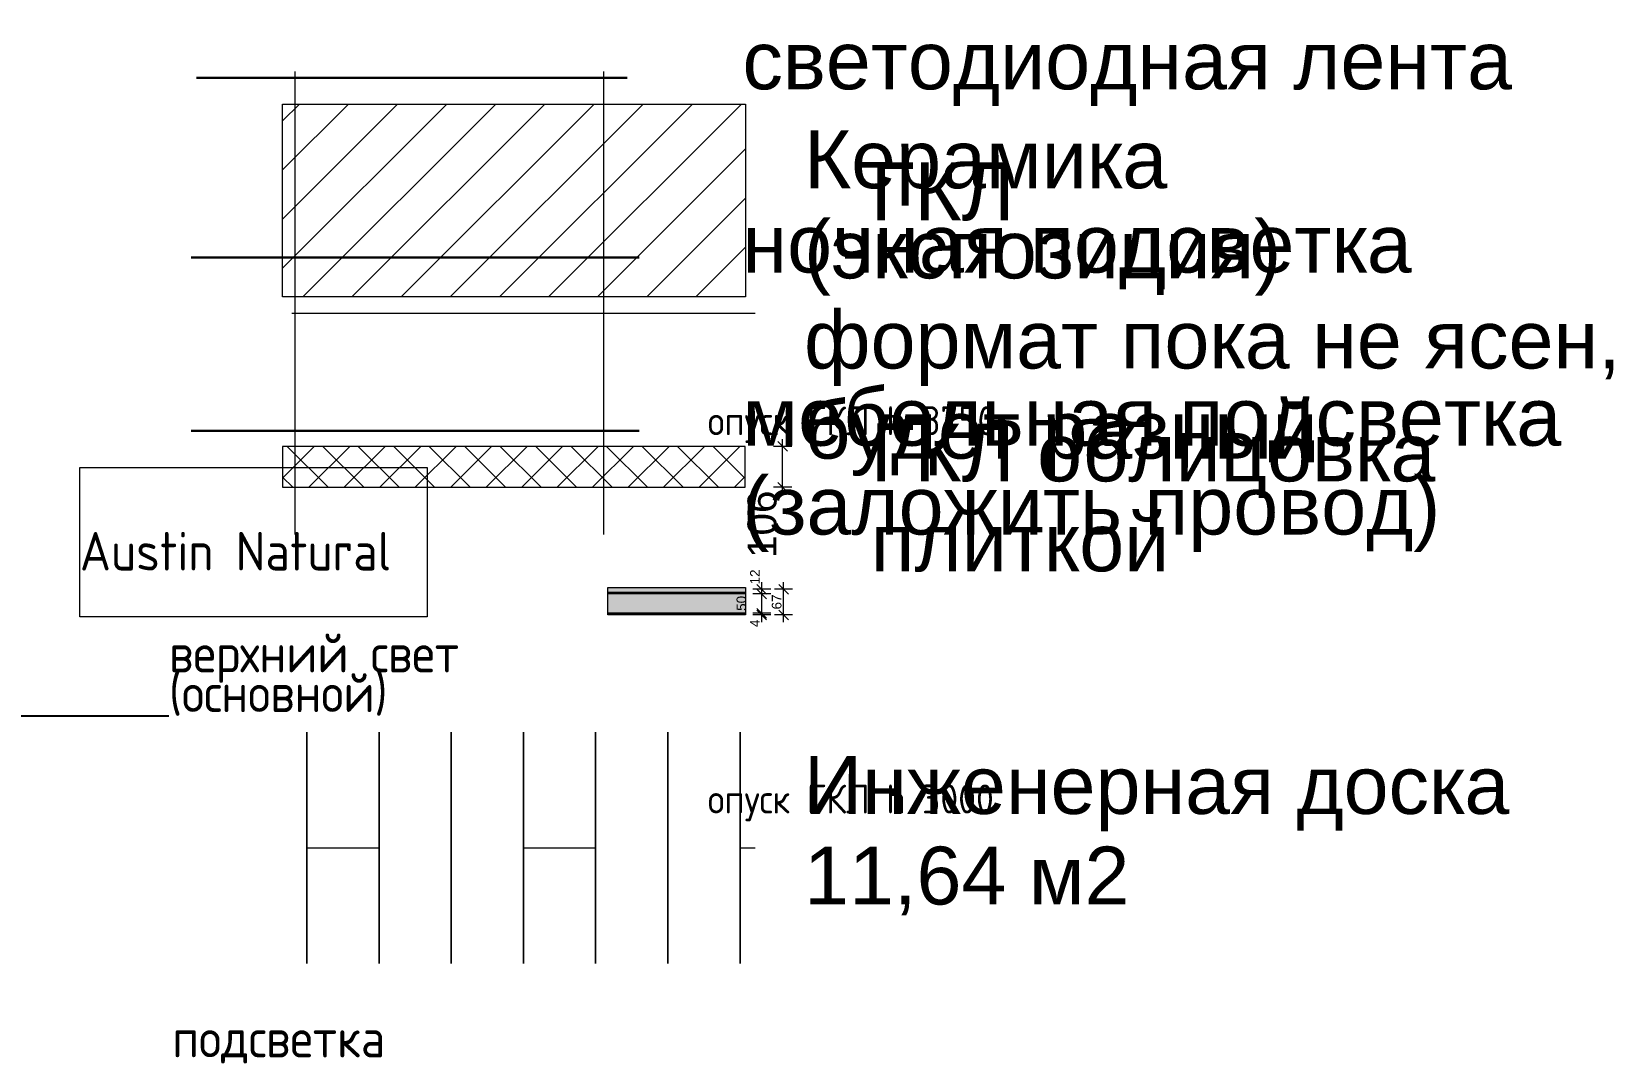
# Model space of a CAD drawing. Header units: millimetres. Extents: x 2336463 to 2579121, y 595385 to 778077.
# Drawn here: x 2487790 to 2491888, y 704682 to 707344 of the extents above; entities that cross this region are included whole.
import ezdxf

# ---------------------------------------------------------------- set-up
doc = ezdxf.new("R2010")
doc.units = ezdxf.units.MM
doc.header["$MEASUREMENT"] = 0
for name, color, linetype, lineweight in [('+ план экспозиций_Ном._пера__1', 7, 'Continuous', 13), ('+возводимые стены шриховка_Ном._пера__1', 7, 'Continuous', 13), ('+план полов_Ном._пера__1', 7, 'Continuous', 13), ('MEP - Электрооборудование.ЭО_Ном._пера__1', 7, 'Continuous', 13), ('MEP - Электрооборудование.ЭО_Ном._пера__101', 252, 'Continuous', 5)]:
    doc.layers.add(name, color=color, linetype=linetype, lineweight=lineweight)
for name, color, linetype, lineweight, true_color in [('+возводимые стены шриховка_Ном._пера__102', 7, 'Continuous', 5, 0xcccccc), ('+возводимые стены шриховка_Ном._пера__242', 7, 'Continuous', 13, 0x1b55b5), ('+возводимые стены шриховка_Ном._пера__9', 7, 'Continuous', 15, 0x3dad99), ('+потолки размеры_Ном._пера__242', 7, 'Continuous', 13, 0x1b55b5), ('+размер возводимые стены_Ном._пера__162', 7, 'Continuous', 5, 0xaaaaaa), ('+размер возводимые стены_Ном._пера__242', 7, 'Continuous', 13, 0x1b55b5), ('MEP - Электрооборудование.ЭО_Ном._пера__24', 7, 'Continuous', 30, 0x029e21), ('MEP - Электрооборудование.ЭО_Ном._пера__35', 7, 'Continuous', 30, 0x2731ed), ('MEP - Электрооборудование.ЭО_Ном._пера__55', 7, 'Continuous', 30, 0xff0909)]:
    doc.layers.add(name, color=color, linetype=linetype, lineweight=lineweight, true_color=true_color)
doc.layers.add('+размер возводимые стены', color=7, linetype='Continuous')
doc.styles.add('СГЕНЕРИР_СТИЛЬ_1', font='arial.ttf')
doc.styles.add('СГЕНЕРИР_СТИЛЬ_3', font='isocp.shx')
doc.styles.add('СГЕНЕРИР_СТИЛЬ_4', font='isocp.shx')
doc.linetypes.add('Сварной шов', pattern='A,0,[2,Р”РёР·Р°Р№РЅ РїСЂРѕРµРєС‚ СЂР°Р±РѕС‡РёР№1.Shx,S=0.079365,R=0,X=0,Y=0],-17,0', length=17)
doc.dimstyles.new('СГЕНЕРИР_СТИЛЬ__11', dxfattribs={"dimtxt": 0.18, "dimasz": 91.2, "dimexe": 0.18, "dimexo": 0.0625, "dimgap": 0, "dimtad": 0, "dimtih": 1, "dimtoh": 1, "dimdec": 4, "dimzin": 0, "dimdsep": 46, "dimcen": 0.09, "dimadec": 0, "dimazin": 0, "dimtfac": 1, "dimtdec": 4, "dimtmove": 0, "dimatfit": 3, "dimldrblk": 'ARROWHEAD_11', "dimfxl": 0, "dimtolj": 1, "dimtzin": 0, "dimarcsym": 0})
doc.dimstyles.new('СГЕНЕРИР_СТИЛЬ__2', dxfattribs={"dimtxt": 75, "dimasz": 23.75, "dimexe": 0.18, "dimexo": 300, "dimgap": 0, "dimtad": 1, "dimdec": 0, "dimzin": 0, "dimdsep": 46, "dimtxsty": 'СГЕНЕРИР_СТИЛЬ_1', "dimblk": 'ARROWHEAD_6', "dimblk1": 'ARROWHEAD_6', "dimblk2": 'ARROWHEAD_6', "dimcen": 0.09, "dimclrd": 256, "dimclre": 256, "dimclrt": 256, "dimazin": 0, "dimtfac": 1, "dimtdec": 4, "dimtmove": 0, "dimatfit": 3, "dimfxl": 0, "dimtolj": 1, "dimtzin": 0, "dimarcsym": 0})
doc.dimstyles.new('СГЕНЕРИР_СТИЛЬ__8', dxfattribs={"dimtxt": 25, "dimasz": 23.75, "dimexe": 0.18, "dimexo": 300, "dimgap": 0, "dimtad": 1, "dimdec": 0, "dimzin": 0, "dimdsep": 46, "dimtxsty": 'СГЕНЕРИР_СТИЛЬ_1', "dimblk": 'ARROWHEAD_6', "dimblk1": 'ARROWHEAD_6', "dimblk2": 'ARROWHEAD_6', "dimcen": 0.09, "dimclrd": 256, "dimclre": 256, "dimclrt": 256, "dimazin": 0, "dimtfac": 1, "dimtdec": 4, "dimtmove": 0, "dimatfit": 3, "dimfxl": 0, "dimtolj": 1, "dimtzin": 0, "dimarcsym": 0})

# ---------------------------------------------------------------- blocks, each defined once
blk = doc.blocks.new('*X12', base_point=(2086872, 585813.7))
at = {"layer": '+план полов_Ном._пера__1', "color": 7, "linetype": 'Continuous', "lineweight": 13}
for p, q in [((2488503.5, 705228), (2488503.5, 705528)), ((2488503.5, 705528), (2488503.5, 705228)), ((2488690.5, 705528), (2488690.5, 705228)), ((2488690.5, 705228), (2488690.5, 705528)), ((2488877.5, 705228), (2488877.5, 705528)), ((2488877.5, 705528), (2488877.5, 705228)), ((2489064.5, 705228), (2489064.5, 705528)), ((2489064.5, 705528), (2489064.5, 705228)), ((2489251.5, 705528), (2489251.5, 705228)), ((2489251.5, 705228), (2489251.5, 705528)), ((2489438.5, 705228), (2489438.5, 705528)), ((2489438.5, 705528), (2489438.5, 705228)), ((2489625.5, 705228), (2489625.5, 705528)), ((2489625.5, 705528), (2489625.5, 705228)), ((2488503.5, 705228), (2488690.5, 705228)), ((2488503.5, 704928), (2488503.5, 705228)), ((2488503.5, 705228), (2488503.5, 704928)), ((2488503.5, 705228), (2488690.5, 705228)), ((2488690.5, 705228), (2488690.5, 704928)), ((2488690.5, 704928), (2488690.5, 705228)), ((2488877.5, 705228), (2488877.5, 704928)), ((2488877.5, 704928), (2488877.5, 705228)), ((2489064.5, 705228), (2489251.5, 705228)), ((2489064.5, 704928), (2489064.5, 705228)), ((2489064.5, 705228), (2489064.5, 704928)), ((2489064.5, 705228), (2489251.5, 705228)), ((2489251.5, 705228), (2489251.5, 704928)), ((2489251.5, 704928), (2489251.5, 705228)), ((2489438.5, 705228), (2489438.5, 704928)), ((2489438.5, 704928), (2489438.5, 705228)), ((2489625.5, 705228), (2489664.5, 705228)), ((2489625.5, 704928), (2489625.5, 705228)), ((2489625.5, 705228), (2489625.5, 704928)), ((2489625.5, 705228), (2489664.5, 705228))]:
    blk.add_line(p, q, dxfattribs=at)
for p in [(2488503.5, 705228), (2488503.5, 705228), (2489064.5, 705228), (2489064.5, 705228), (2489625.5, 705228), (2489625.5, 705228)]:
    blk.add_point(p, dxfattribs=at)
blk = doc.blocks.new('Штриховка_2', base_point=(2086872, 585813.7))
at = {"layer": '+план полов_Ном._пера__1', "color": 7, "linetype": 'Continuous', "lineweight": 13}
blk.add_blockref('*X12', (2086872, 585813.7), dxfattribs=at)
blk = doc.blocks.new('*D3010', base_point=(2086872, 585813.7))
at = {"layer": '+размер возводимые стены_Ном._пера__162', "color": 253, "linetype": 'Continuous', "lineweight": 5, "true_color": 0xaaaaaa}
for p, q in [((2489705.3, 705836.5), (2489658.4, 705836.5)), ((2489705.3, 705832), (2489658.4, 705832)), ((2489669.3, 705849), (2489694.3, 705824)), ((2489694.3, 705819.5), (2489669.3, 705844.5)), ((2489681.8, 705832), (2489681.8, 705836.5)), ((2489681.8, 705813.3), (2489681.8, 705832))]:
    blk.add_line(p, q, dxfattribs=at)
at = {"layer": '+размер возводимые стены_Ном._пера__162', "color": 253, "lineweight": 5, "true_color": 0xaaaaaa, "insert": (2489676.8, 705800.6), "char_height": 25, "attachment_point": 7, "rotation": 90, "style": 'СГЕНЕРИР_СТИЛЬ_1'}
blk.add_mtext('\\A1;{\\pql;\\fArial|b0|i0|c204|p38;4}', dxfattribs=at)
blk = doc.blocks.new('ARROWHEAD_6')
at = {"color": 0, "linetype": 'Continuous', "lineweight": 0}
for p, q in [((0, 0), (-1, 0)), ((-0.5, -0.5), (0.5, 0.5))]:
    blk.add_line(p, q, dxfattribs=at)
blk = doc.blocks.new('*D3011', base_point=(2086872, 585813.7))
at = {"layer": '+размер возводимые стены_Ном._пера__162', "color": 253, "linetype": 'Continuous', "lineweight": 5, "true_color": 0xaaaaaa}
for p, q in [((2489669.3, 705911.1), (2489694.3, 705886.1)), ((2489705.3, 705886.6), (2489658.4, 705886.6)), ((2489694.3, 705874.1), (2489669.3, 705899.1)), ((2489681.8, 705836.5), (2489681.8, 705886.6)), ((2489705.3, 705836.5), (2489658.4, 705836.5)), ((2489669.3, 705849), (2489694.3, 705824)), ((2489694.3, 705819.5), (2489669.3, 705844.5))]:
    blk.add_line(p, q, dxfattribs=at)
at = {"layer": '+размер возводимые стены_Ном._пера__162', "color": 253, "lineweight": 5, "true_color": 0xaaaaaa, "insert": (2489641.8, 705842.6), "char_height": 25, "attachment_point": 7, "rotation": 90, "style": 'СГЕНЕРИР_СТИЛЬ_1'}
blk.add_mtext('\\A1;{\\pql;\\fArial|b0|i0|c204|p38;50}', dxfattribs=at)
blk = doc.blocks.new('*D3012', base_point=(2086872, 585813.7))
at = {"layer": '+размер возводимые стены_Ном._пера__162', "color": 253, "linetype": 'Continuous', "lineweight": 5, "true_color": 0xaaaaaa}
for p, q in [((2489669.3, 705911.1), (2489694.3, 705886.1)), ((2489681.8, 705898.6), (2489681.8, 705917.3)), ((2489705.3, 705898.6), (2489658.4, 705898.6)), ((2489705.3, 705886.6), (2489658.4, 705886.6)), ((2489694.3, 705874.1), (2489669.3, 705899.1)), ((2489681.8, 705886.6), (2489681.8, 705898.6))]:
    blk.add_line(p, q, dxfattribs=at)
at = {"layer": '+размер возводимые стены_Ном._пера__162', "color": 253, "lineweight": 5, "true_color": 0xaaaaaa, "insert": (2489676.8, 705911.1), "char_height": 25, "attachment_point": 7, "rotation": 90, "style": 'СГЕНЕРИР_СТИЛЬ_1'}
blk.add_mtext('\\A1;{\\pql;\\fArial|b0|i0|c204|p38;12}', dxfattribs=at)
blk = doc.blocks.new('*D3013', base_point=(2086872, 585813.7))
at = {"layer": '+размер возводимые стены_Ном._пера__242', "color": 152, "linetype": 'Continuous', "lineweight": 13, "true_color": 0x1b55b5}
for p, q in [((2489748.5, 706256.4), (2489723.5, 706281.4)), ((2489736, 706268.9), (2489736, 706287.7)), ((2489759.4, 706268.9), (2489712.5, 706268.9)), ((2489736, 706162.9), (2489736, 706268.9)), ((2489759.4, 706162.9), (2489712.5, 706162.9)), ((2489723.5, 706175.4), (2489748.5, 706150.4)), ((2489736, 706144.2), (2489736, 706162.9))]:
    blk.add_line(p, q, dxfattribs=at)
at = {"layer": '+размер возводимые стены_Ном._пера__242', "color": 152, "lineweight": 13, "true_color": 0x1b55b5, "insert": (2489721, 705979.7), "char_height": 75, "attachment_point": 7, "rotation": 90, "style": 'СГЕНЕРИР_СТИЛЬ_1'}
blk.add_mtext('\\A1;{\\pql;\\fArial|b0|i0|c204|p38;106}', dxfattribs=at)
blk = doc.blocks.new('*D3014', base_point=(2086872, 585813.7))
at = {"layer": '+размер возводимые стены_Ном._пера__162', "color": 253, "linetype": 'Continuous', "lineweight": 5, "true_color": 0xaaaaaa}
for p, q in [((2489750.7, 705886.1), (2489725.7, 705911.1)), ((2489738.2, 705898.6), (2489738.2, 705917.3)), ((2489761.6, 705898.6), (2489714.7, 705898.6)), ((2489738.2, 705832), (2489738.2, 705898.6)), ((2489761.6, 705832), (2489714.7, 705832)), ((2489725.7, 705844.5), (2489750.7, 705819.5)), ((2489738.2, 705813.3), (2489738.2, 705832))]:
    blk.add_line(p, q, dxfattribs=at)
at = {"layer": '+размер возводимые стены_Ном._пера__162', "color": 253, "lineweight": 5, "true_color": 0xaaaaaa, "insert": (2489733.2, 705846.3), "char_height": 25, "attachment_point": 7, "rotation": 90, "style": 'СГЕНЕРИР_СТИЛЬ_1'}
blk.add_mtext('\\A1;{\\pql;\\fArial|b0|i0|c204|p38;67}', dxfattribs=at)
blk = doc.blocks.new('ARROWHEAD_11')
at = {"color": 0, "linetype": 'Continuous', "lineweight": 0}
blk.add_line((0, 0), (-1, 0), dxfattribs=at)
at = {"color": 0, "linetype": 'Continuous', "lineweight": 0, "const_width": 0.25, "flags": 128}
blk.add_lwpolyline([(-0.125, 0, 1), (0.125, 0, 1)], format="xyb", close=True, dxfattribs=at)

msp = doc.modelspace()

# ---------------------------------------------------------------- hatches: boundary and pattern name
at = {"layer": '+возводимые стены шриховка_Ном._пера__242', "linetype": 'Continuous', "lineweight": 13, "true_color": 0x1b55b5}
h = msp.add_hatch(dxfattribs=at)
h.set_pattern_fill('Блоки_Бетонные_Эффективные', color=152, style=0, pattern_type=2)
h.set_pattern_definition([(45, (2086872.015, 585813.69), (-63.639609, 63.639609), [])])
h.paths.add_polyline_path([(2488440.1, 707156.6), (2489640.1, 707156.6), (2489640.1, 706656.6), (2488440.1, 706656.6)])
at = {"layer": '+возводимые стены шриховка_Ном._пера__9', "linetype": 'Continuous', "lineweight": 15, "true_color": 0x3dad99}
h = msp.add_hatch(dxfattribs=at)
h.set_pattern_fill('Блоки_Бетонные', color=135, style=0, pattern_type=2)
h.set_pattern_definition([(45, (2086872.015, 585813.686), (-45.961939, 45.961939), []), (135, (2086872.015, 585813.686), (45.961939, 45.961939), [])])
h.paths.add_polyline_path([(2489639.1, 706268.9), (2488440.1, 706268.9), (2488440.1, 706162.9), (2489639.1, 706162.9)])
for points in [[(2489283, 705903.3), (2489639.3, 705903.3), (2489639.3, 705886.6), (2489283, 705886.6)], [(2489283, 705891.3), (2489639.3, 705891.3), (2489639.3, 705836.5), (2489283, 705836.5)], [(2489283, 705836.5), (2489639.3, 705836.5), (2489639.3, 705832), (2489283, 705832)]]:
    msp.add_hatch(color=135, dxfattribs=at).paths.add_polyline_path(points)
at = {"layer": '+план полов_Ном._пера__1', "linetype": 'Continuous', "lineweight": 13}
h = msp.add_hatch(dxfattribs=at)
h.set_pattern_fill('Сетка_1200х1200', style=0, pattern_type=2)
h.set_pattern_definition([(0, (2086872, 585813.7), (0, 1200), []), (90, (2086872, 585813.7), (-1200, 0), [])])
h.paths.add_polyline_path([(2478948.1, 710628.3), (2478948.1, 710879.9), (2473847.1, 710879.9), (2473847.1, 712656.4), (2473848.4, 712656.4), (2473848.4, 713484.4), (2474150.3, 713484.4), (2474150.3, 713861), (2474150.3, 714834.8), (2474655.3, 714834.8), (2474655.3, 715512.1), (2474052.4, 715512.1), (2474052.4, 716500.4), (2474050.3, 716500.4), (2474050.3, 716965.8), (2477335.2, 716965.8), (2477335.2, 717312), (2479008.9, 717312), (2479008.9, 716985.8), (2479267.2, 716985.8), (2480877.3, 716985.8), (2480877.3, 717315.8), (2482252.3, 717315.8), (2482252.3, 716570.8), (2482755, 716570.8), (2482755, 716961), (2484448.1, 716961), (2484727.4, 716961), (2484727.4, 717281.3), (2486379.8, 717281.3), (2486379.8, 716944.3), (2486588.1, 716944.3), (2486588.1, 716945.3), (2489504.9, 716945.3), (2489504.9, 712656.7), (2489504.9, 712245.1), (2487540, 712245.1), (2487540, 712245.9), (2487348.6, 712245.9), (2485984.9, 712245.9), (2485984.9, 712125.1), (2487348.6, 712125.1), (2487348.6, 711366.5), (2487540, 711366.5), (2487579.8, 711366.5), (2487579.8, 709148.7), (2487579.8, 709135.4), (2485986.6, 709135.4), (2485986.6, 708847.9), (2485986.7, 708847.9), (2485986.7, 701807.7), (2485986.7, 701507.1), (2485986.7, 697660.1), (2485988, 697660.1), (2485988, 694310.7), (2485986.7, 694310.7), (2485986.7, 694010.7), (2487589.3, 694010.7), (2487589.3, 690742.6), (2487516.5, 690736.1, -0.000118), (2487516.6, 690735.6), (2487587.2, 690742.4, -0.000396), (2487587.3, 690740.2, -0.342625), (2486386.8, 689334.6, -0.000421), (2486384.5, 689334.3), (2486384.8, 689332.2), (2483593.3, 689332.2), (2479499.4, 689332.2), (2478989.4, 689332.2), (2478989.4, 690566.8), (2478899.4, 690566.8), (2478899.4, 692071.8), (2479409.7, 692071.8), (2479409.7, 692610.8), (2478994.4, 692610.8), (2478994.4, 693615.4), (2479499.4, 693615.4), (2481099.4, 693615.4), (2481099.4, 694103.2), (2482744.3, 694103.2), (2482744.3, 693615.4), (2483349.3, 693615.4), (2483349.3, 694010.7), (2484745.7, 694010.7), (2484745.7, 697660.1), (2484747.1, 697660.1), (2484747.1, 701507.1), (2484747.1, 702214.4), (2483392.7, 702214.4), (2483392.7, 704178), (2482933.1, 704178), (2482698.2, 704178), (2482698.2, 701224.7), (2481074.4, 701224.7), (2481074.4, 704011), (2480462.2, 704011), (2480462.2, 703617), (2479416.3, 703617), (2479416.3, 703616.4), (2478567.2, 703616.4), (2478567.2, 703599.4), (2475467.2, 703599.4), (2475467.2, 705401.1), (2473877.2, 705401.1), (2473877.2, 706611.6), (2474188.4, 706611.6), (2474188.4, 707984.1), (2473844.2, 707984.1), (2473844.2, 710628.3)])
h.paths.add_polyline_path([(2480553.3, 710237), (2480841.9, 710237), (2480841.9, 708271.4), (2480841.9, 707227.4), (2480841.9, 706912.3), (2481733.8, 706912.3), (2481733.8, 706985.3), (2482661.5, 706985.3), (2482661.5, 706602.6), (2482663.2, 706602.6), (2482663.2, 705692.7), (2482659.9, 705692.7), (2482659.9, 705398.6), (2484744.3, 705398.6), (2484744.3, 709982), (2482588.8, 709982), (2482588.8, 709923.7), (2481714, 709923.7), (2481714, 709985.2), (2481141.6, 709985.2), (2481141.6, 711620.7), (2481680.9, 711620.7), (2482703.1, 711620.7), (2482703.1, 712596), (2483444, 712596), (2483444, 712927.6), (2483445.7, 712927.6), (2483445.7, 713531.8), (2483445.7, 713808), (2482903.2, 713808), (2482903.2, 713811.3), (2481333.2, 713811.3), (2481333.2, 713812.6), (2481143.2, 713812.6), (2481143.2, 712830.7), (2480842.6, 712830.7), (2480842.6, 711636.4), (2480842.3, 711636.4), (2480842.3, 711256.1), (2480553.3, 711256.1)], flags=0)
h.paths.add_polyline_path([(2482903.2, 716167.8), (2482903.2, 716167.4), (2482932, 716167.4), (2482932, 716167.8)], flags=0)
h = msp.add_hatch(dxfattribs=at)
h.set_pattern_fill('Сетка_800х800', style=0, pattern_type=2)
h.set_pattern_definition([(0, (2086872, 585813.7), (0, 800), []), (90, (2086872, 585813.7), (-800, 0), [])])
h.paths.add_polyline_path([(2488464.5, 707241), (2489664.5, 707241), (2489664.5, 706041), (2488464.5, 706041)])

# ---------------------------------------------------------------- linework, layer by layer
at = {"layer": '+ план экспозиций_Ном._пера__1', "color": 7, "linetype": 'Continuous', "lineweight": 13, "flags": 128}
msp.add_lwpolyline([(2487915, 706213.9), (2488815.1, 706213.9), (2488815.1, 705826.8), (2487915, 705826.8)], close=True, dxfattribs=at)
at = {"layer": '+возводимые стены шриховка_Ном._пера__1', "color": 7, "linetype": 'Continuous', "lineweight": 13, "flags": 128}
for points in [[(2488440.1, 707156.6), (2489640.1, 707156.6), (2489640.1, 706656.6), (2488440.1, 706656.6)], [(2489639.1, 706268.9), (2488440.1, 706268.9), (2488440.1, 706162.9), (2489639.1, 706162.9)]]:
    msp.add_lwpolyline(points, close=True, dxfattribs=at)
at = {"layer": '+возводимые стены шриховка_Ном._пера__102', "color": 254, "linetype": 'Continuous', "lineweight": 5, "true_color": 0xcccccc, "flags": 128}
for points in [[(2489283, 705903.3), (2489639.3, 705903.3), (2489639.3, 705886.6), (2489283, 705886.6)], [(2489283, 705891.3), (2489639.3, 705891.3), (2489639.3, 705836.5), (2489283, 705836.5)], [(2489283, 705836.5), (2489639.3, 705836.5), (2489639.3, 705832), (2489283, 705832)]]:
    msp.add_lwpolyline(points, close=True, dxfattribs=at)
at = {"layer": 'MEP - Электрооборудование.ЭО_Ном._пера__24', "color": 104, "linetype": 'Сварной шов', "lineweight": 30, "true_color": 0x029e21}
msp.add_line((2488203.2, 706309.3), (2489364.6, 706309.3), dxfattribs=at)
at = {"layer": 'MEP - Электрооборудование.ЭО_Ном._пера__35', "color": 160, "linetype": 'Сварной шов', "lineweight": 30, "true_color": 0x2731ed}
msp.add_line((2488203.2, 706758.9), (2489364.6, 706758.9), dxfattribs=at)
at = {"layer": 'MEP - Электрооборудование.ЭО_Ном._пера__55', "color": 1, "linetype": 'Сварной шов', "lineweight": 30, "true_color": 0xff0909}
msp.add_line((2488217.4, 707224.2), (2489332.8, 707224.2), dxfattribs=at)

# ---------------------------------------------------------------- block references
at = {"layer": '+план полов_Ном._пера__1', "color": 7, "linetype": 'Continuous', "lineweight": 13}
msp.add_blockref('Штриховка_2', (2086872, 585813.7), dxfattribs=at)

# ---------------------------------------------------------------- texts
at = {"layer": '+ план экспозиций_Ном._пера__1', "color": 7, "linetype": 'Continuous', "lineweight": 13, "insert": (2487915, 706213.9), "char_height": 100, "attachment_point": 1, "style": 'СГЕНЕРИР_СТИЛЬ_4'}
msp.add_mtext('\\A1;{\\pql;\\Fisocp.shx;\\P\\pql;\\Fisocp.shx;Austin Natural\\P\\pql;\\Fisocp.shx;}', dxfattribs=at)
at = {"layer": '+возводимые стены шриховка_Ном._пера__1', "color": 7, "linetype": 'Continuous', "lineweight": 13, "insert": (2489964, 707005.1), "char_height": 150, "attachment_point": 1, "style": 'СГЕНЕРИР_СТИЛЬ_1'}
msp.add_mtext('\\A1;{\\pql;\\fArial|b0|i0|c204|p38;ГКЛ}', dxfattribs=at)
at = {"layer": '+возводимые стены шриховка_Ном._пера__1', "color": 7, "linetype": 'Continuous', "lineweight": 13, "insert": (2489964, 706328.3), "char_height": 150, "attachment_point": 1, "line_spacing_factor": 0.932419, "style": 'СГЕНЕРИР_СТИЛЬ_1'}
msp.add_mtext('\\A1;{\\pql;\\fArial|b0|i0|c204|p38;ГКЛ облицовка \\P\\pql;\\fArial|b0|i0|c204|p38;плиткой}', dxfattribs=at)
at = {"layer": '+план полов_Ном._пера__1', "color": 7, "linetype": 'Continuous', "lineweight": 13, "char_height": 150, "attachment_point": 1, "style": 'СГЕНЕРИР_СТИЛЬ_1'}
for s, insert, line_spacing_factor in [('\\A1;{\\pql;\\fArial|b0|i0|c204|p38;Керамика\\P\\pql;\\fArial|b0|i0|c204|p38;(экспозиция)\\P\\pql;\\fArial|b0|i0|c204|p38;формат пока не ясен,\\P\\pql;\\fArial|b0|i0|c204|p38;будет разный}', (2489791.4, 707088.3), 0.934447), ('\\A1;{\\pql;\\fArial|b0|i0|c204|p38;Инженерная доска\\P\\pql;\\fArial|b0|i0|c204|p38;11,6\\fArial|b0|i0|c204|p38;4\\fArial|b0|i0|c204|p38; м2}', (2489791.4, 705466.1), 0.938946)]:
    msp.add_mtext(s, dxfattribs=dict(at, insert=insert, line_spacing_factor=line_spacing_factor))
at = {"layer": '+потолки размеры_Ном._пера__242', "color": 152, "linetype": 'Continuous', "lineweight": 13, "true_color": 0x1b55b5, "char_height": 75, "attachment_point": 1, "style": 'СГЕНЕРИР_СТИЛЬ_4'}
for s, insert in [('\\A1;{\\pql;\\Fisocp.shx;опуск ГКЛ h 3750}', (2489542.1, 706372.9)), ('\\A1;{\\pql;\\Fisocp.shx;опуск ГКЛ h 3\\Fisocp.shx;000}', (2489542.1, 705392.3))]:
    msp.add_mtext(s, dxfattribs=dict(at, insert=insert))
at = {"layer": 'MEP - Электрооборудование.ЭО_Ном._пера__1', "color": 7, "linetype": 'Continuous', "lineweight": 13}
for s, insert, char_height, attachment_point, style in [('\\A1;{\\pql;\\fArial|b0|i0|c204|p38;светодиодная лента}', (2489631.8, 707344.8), 150, 1, 'СГЕНЕРИР_СТИЛЬ_1'), ('\\A1;{\\pql;\\fArial|b0|i0|c204|p38;ночная подсветка}', (2489631.8, 706869.7), 150, 1, 'СГЕНЕРИР_СТИЛЬ_1'), ('\\A1;{\\pql;\\Fisocp.shx;подсветка}', (2488154.2, 704669.1), 100, 7, 'СГЕНЕРИР_СТИЛЬ_3')]:
    msp.add_mtext(s, dxfattribs=dict(at, insert=insert, char_height=char_height, attachment_point=attachment_point, style=style))
for s, insert, char_height, attachment_point, line_spacing_factor, style in [('\\A1;{\\pql;\\fArial|b0|i0|c204|p38;мебельная\\fArial|b0|i0|c204|p38; подсветка\\P\\pql;\\fArial|b0|i0|c204|p38;(заложить провод)}', (2489631.8, 706420.8), 150, 1, 0.920898, 'СГЕНЕРИР_СТИЛЬ_1'), ('\\A1;{\\pql;\\Fisocp.shx;верхний свет \\P\\pql;\\Fisocp.shx;(основной)}', (2488146, 705570.4), 100, 7, 0.6172, 'СГЕНЕРИР_СТИЛЬ_3')]:
    msp.add_mtext(s, dxfattribs=dict(at, insert=insert, char_height=char_height, attachment_point=attachment_point, line_spacing_factor=line_spacing_factor, style=style))

# ---------------------------------------------------------------- dimensions: what is measured, and where the dimension line sits
at = {"layer": '+размер возводимые стены', "color": 152, "linetype": 'Continuous', "lineweight": 13, "true_color": 0x1b55b5}
dim = msp.add_linear_dim(base=(2489736, 706268.9), p1=(2489639.1, 706162.9), p2=(2489639.1, 706268.9), angle=90, dimstyle='СГЕНЕРИР_СТИЛЬ__2', dxfattribs=at)
dim.commit()
dim.dimension.update_dxf_attribs({"geometry": '*D3013', "text_midpoint": (2489683.5, 706065.5), "dimtype": 160, "text_rotation": 90})
at = {"layer": '+размер возводимые стены', "color": 253, "linetype": 'Continuous', "lineweight": 5, "true_color": 0xaaaaaa}
for base, p1, p2, picture, middle in [((2489681.8, 705898.6), (2489639.3, 705886.6), (2489646.5, 705898.6), '*D3012', (2489664.3, 705930.1)), ((2489681.8, 705886.6), (2489639.3, 705836.5), (2489639.3, 705886.6), '*D3011', (2489629.3, 705861.6)), ((2489738.2, 705898.6), (2489639.3, 705832), (2489646.5, 705898.6), '*D3014', (2489720.7, 705865.4)), ((2489681.8326, 705836.506), (2489639.2531, 705832.0306), (2489639.2531, 705836.506), '*D3010', (2489664.3326, 705810.0886))]:
    dim = msp.add_linear_dim(base=base, p1=p1, p2=p2, angle=90, dimstyle='СГЕНЕРИР_СТИЛЬ__8', dxfattribs=at)
    dim.commit()
    dim.dimension.update_dxf_attribs({"geometry": picture, "text_midpoint": middle, "dimtype": 160, "text_rotation": 90})

# ---------------------------------------------------------------- leaders
at = {"layer": 'MEP - Электрооборудование.ЭО_Ном._пера__101', "color": 252, "linetype": 'Continuous', "lineweight": 5, "annotation_type": 0, "has_hookline": 1, "hookline_direction": 0, "text_width": 908.5}
msp.add_leader([(2486879.7, 705619), (2487104.4, 705570.4), (2488146, 705570.4)], dimstyle='СГЕНЕРИР_СТИЛЬ__11', dxfattribs=at)

doc.saveas('drawing.dxf')
